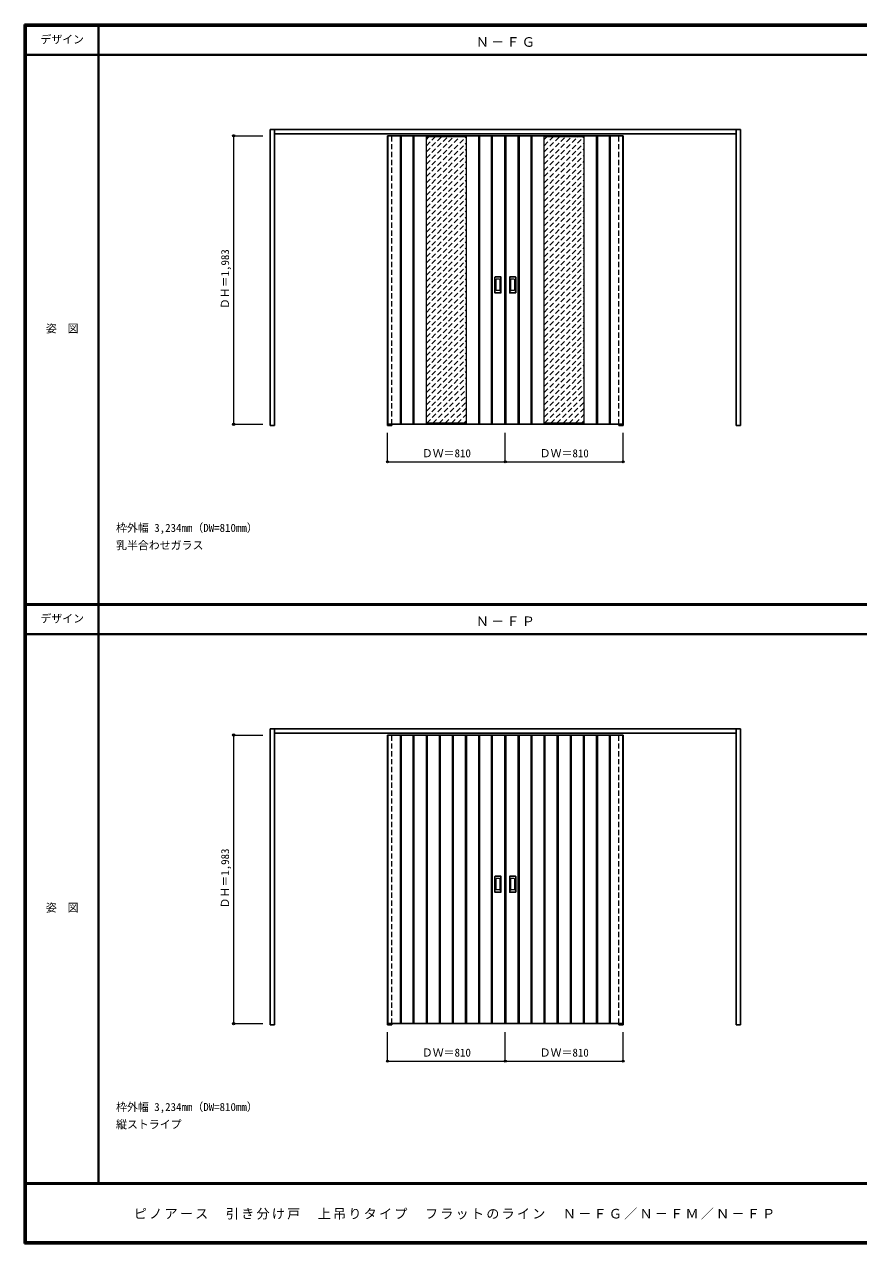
# Model space of a CAD drawing. Units: millimetres, scale not verified. Extents: x -6000 to 5700, y -4307 to 4175.
# Drawn here: x -6000 to -267, y -4205 to 4175 of the extents above; entities that cross this region are included whole.
import ezdxf
from ezdxf.enums import TextEntityAlignment as Align

# ---------------------------------------------------------------- set-up
doc = ezdxf.new("R2010")
doc.units = ezdxf.units.MM
doc.header["$LTSCALE"] = 30
doc.header["$PDMODE"] = 32
doc.header["$PDSIZE"] = 15
doc.linetypes.add('DASHED1', pattern=[1.8, 1.2, -0.6])
for name, color, linetype, lineweight in [('0-2_扉', 3, 'Continuous', 25), ('0-3_仕上げ', 3, 'Continuous', 25), ('0-4_枠', 3, 'Continuous', 25), ('0-6_引手', 7, 'Continuous', 18), ('0-B_寸法', 7, 'Continuous', 9), ('0-C_ハッチ', 4, 'DASHED1', 9), ('F-1_枠', 6, 'Continuous', 40)]:
    doc.layers.add(name, color=color, linetype=linetype, lineweight=lineweight)
doc.layers.add('0-A_文字', color=7, linetype='Continuous')
doc.layers.add('F-A_文字', color=7, linetype='Continuous')
doc.styles.add('ＭＳ ゴシック', font='')
doc.styles.get('ＭＳ ゴシック').set_extended_font_data('MS Gothic')

msp = doc.modelspace()

# ---------------------------------------------------------------- linework, layer by layer
at = {"layer": '0-2_扉'}
for p, q in [((-3505, 3409.5), (-2695, 3409.5)), ((-3505, 1426.5), (-3505, 3409.5)), ((-1885, 3409.5), (-2695, 3409.5)), ((-2695, 1426.5), (-2695, 3409.5)), ((-1885, 1426.5), (-1885, 3409.5)), ((-3505, 1426.5), (-2695, 1426.5)), ((-1885, 1426.5), (-2695, 1426.5)), ((-3505, -709.75), (-2695, -709.75)), ((-3505, -2692.75), (-3505, -709.75)), ((-1885, -709.75), (-2695, -709.75)), ((-2695, -2692.75), (-2695, -709.75)), ((-1885, -2692.75), (-1885, -709.75)), ((-3505, -2692.75), (-2695, -2692.75)), ((-1885, -2692.75), (-2695, -2692.75))]:
    msp.add_line(p, q, dxfattribs=at)
at = {"layer": '0-2_扉', "color": 4, "linetype": 'DASHED1', "lineweight": 9}
for p, q in [((-3475, 1426.5), (-3475, 3409.5)), ((-1915, 1426.5), (-1915, 3409.5)), ((-3475, -2692.75), (-3475, -709.75)), ((-1915, -2692.75), (-1915, -709.75))]:
    msp.add_line(p, q, dxfattribs=at)
at = {"layer": '0-3_仕上げ'}
for p, q in [((-3502, 1426.5), (-3502, 3409.5)), ((-3415.5, 1426.5), (-3415.5, 3409.5)), ((-3410.5, 1426.5), (-3410.5, 3409.5)), ((-3327.5, 1426.5), (-3327.5, 3409.5)), ((-3322.5, 1426.5), (-3322.5, 3409.5)), ((-2877.5, 1426.5), (-2877.5, 3409.5)), ((-2872.5, 1426.5), (-2872.5, 3409.5)), ((-2789.5, 1426.5), (-2789.5, 3409.5)), ((-2784.5, 1426.5), (-2784.5, 3409.5)), ((-2698, 1426.5), (-2698, 3409.5)), ((-2692, 1426.5), (-2692, 3409.5)), ((-2605.5, 1426.5), (-2605.5, 3409.5)), ((-2600.5, 1426.5), (-2600.5, 3409.5)), ((-2517.5, 1426.5), (-2517.5, 3409.5)), ((-2512.5, 1426.5), (-2512.5, 3409.5)), ((-2067.5, 1426.5), (-2067.5, 3409.5)), ((-2062.5, 1426.5), (-2062.5, 3409.5)), ((-1979.5, 1426.5), (-1979.5, 3409.5)), ((-1974.5, 1426.5), (-1974.5, 3409.5)), ((-1888, 1426.5), (-1888, 3409.5)), ((-3502, -2692.75), (-3502, -709.75)), ((-3415.5, -709.75), (-3415.5, -2692.75)), ((-3410.5, -709.75), (-3410.5, -2692.75)), ((-3327.5, -709.75), (-3327.5, -2692.75)), ((-3322.5, -709.75), (-3322.5, -2692.75)), ((-3237.5, -709.75), (-3237.5, -2692.75)), ((-3232.5, -709.75), (-3232.5, -2692.75)), ((-3147.5, -709.75), (-3147.5, -2692.75)), ((-3142.5, -709.75), (-3142.5, -2692.75)), ((-3057.5, -2692.75), (-3057.5, -709.75)), ((-3052.5, -2692.75), (-3052.5, -709.75)), ((-2967.5, -2692.75), (-2967.5, -709.75)), ((-2962.5, -2692.75), (-2962.5, -709.75)), ((-2877.5, -2692.75), (-2877.5, -709.75)), ((-2872.5, -2692.75), (-2872.5, -709.75)), ((-2789.5, -2692.75), (-2789.5, -709.75)), ((-2784.5, -2692.75), (-2784.5, -709.75)), ((-2698, -2692.75), (-2698, -709.75)), ((-2692, -2692.75), (-2692, -709.75)), ((-2605.5, -709.75), (-2605.5, -2692.75)), ((-2600.5, -709.75), (-2600.5, -2692.75)), ((-2517.5, -709.75), (-2517.5, -2692.75)), ((-2512.5, -709.75), (-2512.5, -2692.75)), ((-2427.5, -709.75), (-2427.5, -2692.75)), ((-2422.5, -709.75), (-2422.5, -2692.75)), ((-2337.5, -709.75), (-2337.5, -2692.75)), ((-2332.5, -709.75), (-2332.5, -2692.75)), ((-2247.5, -2692.75), (-2247.5, -709.75)), ((-2242.5, -2692.75), (-2242.5, -709.75)), ((-2157.5, -2692.75), (-2157.5, -709.75)), ((-2152.5, -2692.75), (-2152.5, -709.75)), ((-2067.5, -2692.75), (-2067.5, -709.75)), ((-2062.5, -2692.75), (-2062.5, -709.75)), ((-1979.5, -2692.75), (-1979.5, -709.75)), ((-1974.5, -2692.75), (-1974.5, -709.75)), ((-1888, -2692.75), (-1888, -709.75))]:
    msp.add_line(p, q, dxfattribs=at)
at = {"layer": '0-3_仕上げ', "color": 7, "lineweight": 18}
for p, q in [((-3237.5, 1426.5), (-3237.5, 3409.5)), ((-2962.5, 3401.5), (-3237.5, 3401.5)), ((-2962.5, 1426.5), (-2962.5, 3409.5)), ((-2427.5, 1426.5), (-2427.5, 3409.5)), ((-2152.5, 3401.5), (-2427.5, 3401.5)), ((-2152.5, 1426.5), (-2152.5, 3409.5)), ((-2962.5, 1434.5), (-3237.5, 1434.5)), ((-2152.5, 1434.5), (-2427.5, 1434.5))]:
    msp.add_line(p, q, dxfattribs=at)
at = {"layer": '0-4_枠'}
for p, q in [((-4312, 1418), (-4312, 3453)), ((-4312, 3453), (-1078, 3453)), ((-4282, 1418), (-4282, 3453)), ((-1108, 1418), (-1108, 3453)), ((-1078, 1418), (-1078, 3453)), ((-4282, 3423), (-1108, 3423)), ((-3505, 1426.5), (-3505, 1418)), ((-3475, 1426.5), (-3475, 1418)), ((-1915, 1426.5), (-1915, 1418)), ((-1885, 1426.5), (-1885, 1418)), ((-4282, 1418), (-4312, 1418)), ((-3505, 1418), (-3475, 1418)), ((-1915, 1418), (-1885, 1418)), ((-1078, 1418), (-1108, 1418)), ((-4312, -2701.25), (-4312, -666.25)), ((-4312, -666.25), (-1078, -666.25)), ((-4282, -2701.25), (-4282, -666.25)), ((-1108, -2701.25), (-1108, -666.25)), ((-1078, -2701.25), (-1078, -666.25)), ((-4282, -696.25), (-1108, -696.25)), ((-4282, -2701.25), (-4312, -2701.25)), ((-3505, -2692.75), (-3505, -2701.25)), ((-3505, -2701.25), (-3475, -2701.25)), ((-3475, -2692.75), (-3475, -2701.25)), ((-1915, -2692.75), (-1915, -2701.25)), ((-1915, -2701.25), (-1885, -2701.25)), ((-1885, -2692.75), (-1885, -2701.25)), ((-1078, -2701.25), (-1108, -2701.25))]:
    msp.add_line(p, q, dxfattribs=at)
at = {"layer": '0-4_枠', "color": 4, "linetype": 'DASHED1', "lineweight": 9}
for p, q in [((-3505, 1426.5), (-3505, 3423)), ((-3475, 1426.5), (-3475, 3423)), ((-1915, 1426.5), (-1915, 3423)), ((-1885, 1426.5), (-1885, 3423)), ((-3505, -2692.75), (-3505, -696.25)), ((-3475, -2692.75), (-3475, -696.25)), ((-1915, -2692.75), (-1915, -696.25)), ((-1885, -2692.75), (-1885, -696.25))]:
    msp.add_line(p, q, dxfattribs=at)
at = {"layer": '0-6_引手', "color": 3, "lineweight": 25}
for p, q in [((-2767, 2437.5), (-2767, 2330.5)), ((-2726.5, 2439), (-2765.5, 2439)), ((-2725, 2437.5), (-2725, 2330.5)), ((-2665, 2330.5), (-2665, 2437.5)), ((-2624.5, 2439), (-2663.5, 2439)), ((-2623, 2437.5), (-2623, 2330.5)), ((-2726.5, 2329), (-2765.5, 2329)), ((-2624.5, 2329), (-2663.5, 2329)), ((-2767, -1788.75), (-2767, -1681.75)), ((-2726.5, -1680.25), (-2765.5, -1680.25)), ((-2725, -1681.75), (-2725, -1788.75)), ((-2665, -1788.75), (-2665, -1681.75)), ((-2624.5, -1680.25), (-2663.5, -1680.25)), ((-2623, -1681.75), (-2623, -1788.75)), ((-2726.5, -1790.25), (-2765.5, -1790.25)), ((-2624.5, -1790.25), (-2663.5, -1790.25))]:
    msp.add_line(p, q, dxfattribs=at)
at = {"layer": '0-6_引手'}
for p, q in [((-2758.5, 2346.5), (-2758.5, 2421.5)), ((-2735, 2423), (-2757, 2423)), ((-2733.5, 2421.5), (-2733.5, 2346.5)), ((-2656.5, 2346.5), (-2656.5, 2421.5)), ((-2633, 2423), (-2655, 2423)), ((-2631.5, 2421.5), (-2631.5, 2346.5)), ((-2735, 2345), (-2757, 2345)), ((-2633, 2345), (-2655, 2345)), ((-2758.5, -1772.75), (-2758.5, -1697.75)), ((-2735, -1696.25), (-2757, -1696.25)), ((-2733.5, -1697.75), (-2733.5, -1772.75)), ((-2656.5, -1772.75), (-2656.5, -1697.75)), ((-2633, -1696.25), (-2655, -1696.25)), ((-2631.5, -1697.75), (-2631.5, -1772.75)), ((-2735, -1774.25), (-2757, -1774.25)), ((-2633, -1774.25), (-2655, -1774.25))]:
    msp.add_line(p, q, dxfattribs=at)
at = {"layer": '0-6_引手', "color": 3, "lineweight": 25}
for centre, start, end in [((-2765.5, 2437.5), 90, 180), ((-2726.5, 2437.5), 0, 90), ((-2663.5, 2437.5), 90, 180), ((-2624.5, 2437.5), 0, 90), ((-2765.5, 2330.5), 180, 270), ((-2726.5, 2330.5), 270, 0), ((-2663.5, 2330.5), 180, 270), ((-2624.5, 2330.5), 270, 0), ((-2765.5, -1681.75), 90, 180), ((-2726.5, -1681.75), 0, 90), ((-2663.5, -1681.75), 90, 180), ((-2624.5, -1681.75), 0, 90), ((-2765.5, -1788.75), 180, 270), ((-2726.5, -1788.75), 270, 0), ((-2663.5, -1788.75), 180, 270), ((-2624.5, -1788.75), 270, 0)]:
    msp.add_arc(centre, 1.5, start, end, dxfattribs=at)
at = {"layer": '0-6_引手'}
for centre, start, end in [((-2757, 2421.5), 90, 180), ((-2757, 2346.5), 180, 270), ((-2735, 2421.5), 0, 90), ((-2735, 2346.5), 270, 0), ((-2655, 2421.5), 90, 180), ((-2655, 2346.5), 180, 270), ((-2633, 2421.5), 0, 90), ((-2633, 2346.5), 270, 0), ((-2757, -1697.75), 90, 180), ((-2735, -1697.75), 0, 90), ((-2655, -1697.75), 90, 180), ((-2633, -1697.75), 0, 90), ((-2757, -1772.75), 180, 270), ((-2735, -1772.75), 270, 0), ((-2655, -1772.75), 180, 270), ((-2633, -1772.75), 270, 0)]:
    msp.add_arc(centre, 1.5, start, end, dxfattribs=at)
at = {"layer": '0-B_寸法', "color": 4}
for p, q in [((-4562, 3409.5), (-4362, 3409.5)), ((-4562, 3409.5), (-4562, 1426.5)), ((-4562, 1426.5), (-4362, 1426.5)), ((-3505, 1168), (-3505, 1368)), ((-2695, 1168), (-2695, 1368)), ((-1885, 1168), (-1885, 1368)), ((-3505, 1168), (-1885, 1168)), ((-4562, -709.75), (-4362, -709.75)), ((-4562, -709.75), (-4562, -2692.75)), ((-4562, -2692.75), (-4362, -2692.75)), ((-3505, -2951.25), (-3505, -2751.25)), ((-2695, -2951.25), (-2695, -2751.25)), ((-1885, -2951.25), (-1885, -2751.25)), ((-3505, -2951.25), (-1885, -2951.25))]:
    msp.add_line(p, q, dxfattribs=at)
at = {"layer": '0-B_寸法'}
for p in [(-4562, 3409.5), (-4562, 1426.5), (-3505, 1168), (-2695, 1168), (-1885, 1168), (-4562, -709.75), (-4562, -2692.75), (-3505, -2951.25), (-2695, -2951.25), (-1885, -2951.25)]:
    msp.add_point(p, dxfattribs=at)
at = {"layer": '0-C_ハッチ'}
for p, q in [((-3237.5, 3129.03), (-2965.03, 3401.5)), ((-3237.5, 3171.45), (-3007.45, 3401.5)), ((-3237.5, 3213.88), (-3049.88, 3401.5)), ((-3237.5, 3256.31), (-3092.31, 3401.5)), ((-3237.5, 3298.73), (-3134.73, 3401.5)), ((-3237.5, 3341.16), (-3177.16, 3401.5)), ((-3237.5, 3383.59), (-3219.59, 3401.5)), ((-3237.5, 3086.6), (-2962.5, 3361.6)), ((-2427.5, 3129.03), (-2155.03, 3401.5)), ((-2427.5, 3171.45), (-2197.45, 3401.5)), ((-2427.5, 3213.88), (-2239.88, 3401.5)), ((-2427.5, 3256.31), (-2282.31, 3401.5)), ((-2427.5, 3298.73), (-2324.73, 3401.5)), ((-2427.5, 3341.16), (-2367.16, 3401.5)), ((-2427.5, 3383.59), (-2409.59, 3401.5)), ((-2427.5, 3086.6), (-2152.5, 3361.6)), ((-3237.5, 3044.18), (-2962.5, 3319.18)), ((-3237.5, 3001.75), (-2962.5, 3276.75)), ((-2427.5, 3044.18), (-2152.5, 3319.18)), ((-2427.5, 3001.75), (-2152.5, 3276.75)), ((-3237.5, 2959.32), (-2962.5, 3234.32)), ((-3237.5, 2916.9), (-2962.5, 3191.9)), ((-2427.5, 2959.32), (-2152.5, 3234.32)), ((-2427.5, 2916.9), (-2152.5, 3191.9)), ((-3237.5, 2874.47), (-2962.5, 3149.47)), ((-3237.5, 2832.04), (-2962.5, 3107.04)), ((-2427.5, 2874.47), (-2152.5, 3149.47)), ((-2427.5, 2832.04), (-2152.5, 3107.04)), ((-3237.5, 2789.62), (-2962.5, 3064.62)), ((-3237.5, 2747.19), (-2962.5, 3022.19)), ((-2427.5, 2789.62), (-2152.5, 3064.62)), ((-2427.5, 2747.19), (-2152.5, 3022.19)), ((-3237.5, 2704.76), (-2962.5, 2979.76)), ((-3237.5, 2662.34), (-2962.5, 2937.34)), ((-2427.5, 2704.76), (-2152.5, 2979.76)), ((-2427.5, 2662.34), (-2152.5, 2937.34)), ((-3237.5, 2619.91), (-2962.5, 2894.91)), ((-3237.5, 2577.48), (-2962.5, 2852.48)), ((-2427.5, 2619.91), (-2152.5, 2894.91)), ((-2427.5, 2577.48), (-2152.5, 2852.48)), ((-3237.5, 2535.06), (-2962.5, 2810.06)), ((-3237.5, 2492.63), (-2962.5, 2767.63)), ((-2427.5, 2535.06), (-2152.5, 2810.06)), ((-2427.5, 2492.63), (-2152.5, 2767.63)), ((-3237.5, 2450.21), (-2962.5, 2725.21)), ((-3237.5, 2407.78), (-2962.5, 2682.78)), ((-2427.5, 2450.21), (-2152.5, 2725.21)), ((-2427.5, 2407.78), (-2152.5, 2682.78)), ((-3237.5, 2365.35), (-2962.5, 2640.35)), ((-3237.5, 2322.93), (-2962.5, 2597.93)), ((-2427.5, 2365.35), (-2152.5, 2640.35)), ((-2427.5, 2322.93), (-2152.5, 2597.93)), ((-3237.5, 2280.5), (-2962.5, 2555.5)), ((-2427.5, 2280.5), (-2152.5, 2555.5)), ((-3237.5, 2238.07), (-2962.5, 2513.07)), ((-3237.5, 2195.65), (-2962.5, 2470.65)), ((-2427.5, 2238.07), (-2152.5, 2513.07)), ((-2427.5, 2195.65), (-2152.5, 2470.65)), ((-3237.5, 2153.22), (-2962.5, 2428.22)), ((-3237.5, 2110.79), (-2962.5, 2385.79)), ((-2427.5, 2153.22), (-2152.5, 2428.22)), ((-2427.5, 2110.79), (-2152.5, 2385.79)), ((-3237.5, 2068.37), (-2962.5, 2343.37)), ((-3237.5, 2025.94), (-2962.5, 2300.94)), ((-2427.5, 2068.37), (-2152.5, 2343.37)), ((-2427.5, 2025.94), (-2152.5, 2300.94)), ((-3237.5, 1983.52), (-2962.5, 2258.52)), ((-3237.5, 1941.09), (-2962.5, 2216.09)), ((-2427.5, 1983.52), (-2152.5, 2258.52)), ((-2427.5, 1941.09), (-2152.5, 2216.09)), ((-3237.5, 1898.66), (-2962.5, 2173.66)), ((-3237.5, 1856.24), (-2962.5, 2131.24)), ((-2427.5, 1898.66), (-2152.5, 2173.66)), ((-2427.5, 1856.24), (-2152.5, 2131.24)), ((-3237.5, 1813.81), (-2962.5, 2088.81)), ((-3237.5, 1771.38), (-2962.5, 2046.38)), ((-2427.5, 1813.81), (-2152.5, 2088.81)), ((-2427.5, 1771.38), (-2152.5, 2046.38)), ((-3237.5, 1728.96), (-2962.5, 2003.96)), ((-3237.5, 1686.53), (-2962.5, 1961.53)), ((-2427.5, 1728.96), (-2152.5, 2003.96)), ((-2427.5, 1686.53), (-2152.5, 1961.53)), ((-3237.5, 1644.1), (-2962.5, 1919.1)), ((-3237.5, 1601.68), (-2962.5, 1876.68)), ((-2427.5, 1644.1), (-2152.5, 1919.1)), ((-2427.5, 1601.68), (-2152.5, 1876.68)), ((-3237.5, 1559.25), (-2962.5, 1834.25)), ((-3237.5, 1516.82), (-2962.5, 1791.82)), ((-2427.5, 1559.25), (-2152.5, 1834.25)), ((-2427.5, 1516.82), (-2152.5, 1791.82)), ((-3237.5, 1474.4), (-2962.5, 1749.4)), ((-3234.97, 1434.5), (-2962.5, 1706.97)), ((-2427.5, 1474.4), (-2152.5, 1749.4)), ((-2424.97, 1434.5), (-2152.5, 1706.97)), ((-3192.55, 1434.5), (-2962.5, 1664.55)), ((-3150.12, 1434.5), (-2962.5, 1622.12)), ((-2382.55, 1434.5), (-2152.5, 1664.55)), ((-2340.12, 1434.5), (-2152.5, 1622.12)), ((-3107.69, 1434.5), (-2962.5, 1579.69)), ((-3065.27, 1434.5), (-2962.5, 1537.27)), ((-2297.69, 1434.5), (-2152.5, 1579.69)), ((-2255.27, 1434.5), (-2152.5, 1537.27)), ((-3022.84, 1434.5), (-2962.5, 1494.84)), ((-2980.41, 1434.5), (-2962.5, 1452.41)), ((-2212.84, 1434.5), (-2152.5, 1494.84)), ((-2170.41, 1434.5), (-2152.5, 1452.41))]:
    msp.add_line(p, q, dxfattribs=at)
at = {"layer": 'F-1_枠'}
for p, q in [((-6000, 4175), (5700, 4175)), ((-6000, 4175), (-6000, -4205)), ((-6000, 4170), (5700, 4170)), ((-6000, 4165), (5700, 4165)), ((-5995, 4175), (-5995, -4205)), ((-5990, 4175), (-5990, -4205)), ((-5490, 4175), (-5490, -3790)), ((-6000, 3965), (5700, 3965)), ((-6000, 190.5), (5700, 190.5)), ((-6000, 187.5), (5700, 187.5)), ((-6000, 184.5), (5700, 184.5)), ((-6000, -15.5), (5700, -15.5)), ((5700, -3790), (-6000, -3790)), ((5700, -3795), (-6000, -3795)), ((5700, -4195), (-6000, -4195)), ((5700, -4200), (-6000, -4200)), ((5700, -4205), (-6000, -4205))]:
    msp.add_line(p, q, dxfattribs=at)

# ---------------------------------------------------------------- texts
at = {"layer": '0-A_文字', "style": 'ＭＳ ゴシック'}
for s, p in [('枠外幅 3,234mm（DW=810mm）', (-5370, 670.5)), ('乳半合わせガラス', (-5370, 550.5)), ('枠外幅 3,234mm（DW=810mm）', (-5370, -3310)), ('縦ストライプ', (-5370, -3430))]:
    msp.add_text(s, height=54.99, dxfattribs=at).set_placement(p, align=Align.BOTTOM_LEFT)
at = {"layer": '0-A_文字', "char_height": 65.98, "attachment_point": 7, "style": 'ＭＳ ゴシック'}
for s, insert in [('\\T1.17;Ｎ－ＦＧ', (-2897.5, 4020)), ('\\T1.17;Ｎ－ＦＰ', (-2897.5, 39.5))]:
    msp.add_mtext(s, dxfattribs=dict(at, insert=insert))
at = {"layer": '0-B_寸法', "style": 'ＭＳ ゴシック'}
for p in [(-4577, 2217.75), (-4577, -1901.5)]:
    msp.add_text('ＤＨ＝1,983', height=54.99, rotation=90, dxfattribs=at).set_placement(p, align=Align.BOTTOM_LEFT)
for p in [(-3268.75, 1183), (-2458.75, 1183), (-3268.75, -2936.25), (-2458.75, -2936.25)]:
    msp.add_text('ＤＷ＝810', height=54.99, dxfattribs=at).set_placement(p, align=Align.BOTTOM_LEFT)
at = {"layer": 'F-A_文字', "style": 'ＭＳ ゴシック'}
for s, p in [('デザイン', (-5890, 4027.5)), ('姿\u3000図', (-5852.5, 2040.25)), ('デザイン', (-5890, 47)), ('姿\u3000図', (-5852.5, -1940.25))]:
    msp.add_text(s, height=54.99, dxfattribs=at).set_placement(p, align=Align.BOTTOM_LEFT)
at = {"layer": 'F-A_文字', "insert": (-5247.55, -4040), "char_height": 65.98, "attachment_point": 7, "style": 'ＭＳ ゴシック'}
msp.add_mtext('\\T1.17;ピノアース\u3000引き分け戸\u3000上吊りタイプ\u3000フラットのライン\u3000Ｎ－ＦＧ／Ｎ－ＦＭ／Ｎ－ＦＰ', dxfattribs=at)

doc.saveas('drawing.dxf')
